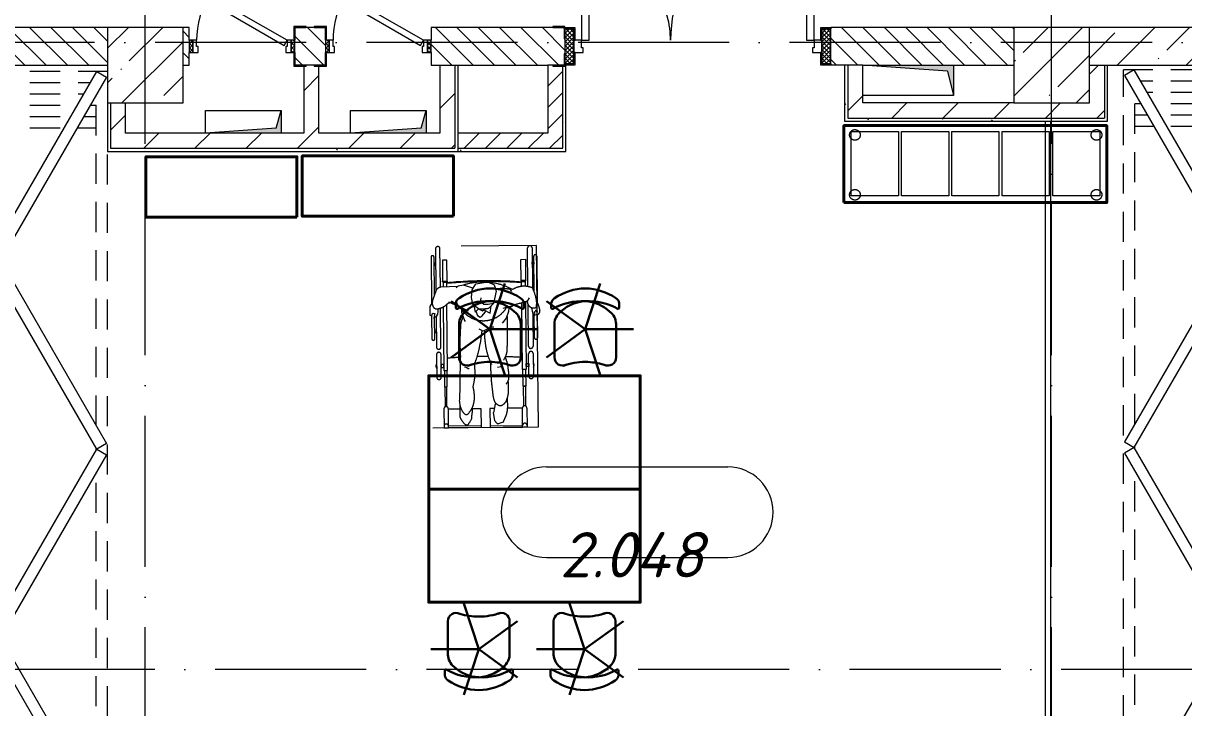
# Model space of a CAD drawing. Header units: millimetres. Extents: x -6467 to 105918, y -7090 to 92481.
# Drawn here: x 28242 to 35925, y 1578 to 6109 of the extents above; entities that cross this region are included whole.
import ezdxf

# ---------------------------------------------------------------- set-up
doc = ezdxf.new("R2010")
doc.units = ezdxf.units.MM
for name, pattern in [('200_ШТРИХ__ш1_п0_6_', [320, 200, -120]), ('50_200_ШТРИХ_1Т_ш5_п1_п1_', [1400, 1000, -200, 0, -200]), ('IMPORT-200_ШТРИХ__ш1_п0_6_ _4_', [128000, 80000, -48000]), ('IMPORT-ACAD_ISO02W100', [3000, 2400, -600]), ('IMPORT-ACAD_ISO03W100', [6000, 2400, -3600])]:
    doc.linetypes.add(name, pattern=pattern)
for name, color, linetype, lineweight, true_color in [('A-AREA-IDEN-1', 7, 'Continuous', 9, 0xaaaaaa), ('A-GENM-1', 7, 'Continuous', 9, 0xaaaaaa), ('A-GENM-2', 7, 'Continuous', 20, 0xaaaaaa), ('I-WALL-1', 7, 'Continuous', 5, 0x787878), ('M-EQPM-1', 7, 'Continuous', 9, 0xaaaaaa), ('M-EQPM-2', 7, 'Continuous', 9, 0xe2e2e2), ('мебель 2 этаж-1', 7, 'Continuous', 40, 0xaaaaaa), ('Оси-3', 7, '50_200_ШТРИХ_1Т_ш5_п1_п1_', 9, 0xaaaaaa), ('ТХ_функционал-12', 7, 'IMPORT-ACAD_ISO03W100', 20, 0xaaaaaa), ('ТХ_функционал-13', 7, 'IMPORT-200_ШТРИХ__ш1_п0_6_ _4_', 20, 0xaaaaaa), ('ТХ_функционал-14', 7, 'IMPORT-ACAD_ISO02W100', 20, 0xaaaaaa), ('ТХ_функционал-15', 7, 'IMPORT-200_ШТРИХ__ш1_п0_6_ _4_', 30, 0xaaaaaa), ('ТХ_функционал-2', 7, 'Continuous', 40, 0xaaaaaa), ('ТХ_функционал-4', 7, 'Continuous', 20, 0xaaaaaa), ('ТХ_функционал-9', 7, 'Continuous', 30, 0xaaaaaa)]:
    doc.layers.add(name, color=color, linetype=linetype, lineweight=lineweight, true_color=true_color)
for name, color, linetype, lineweight in [('A-DOOR', 7, 'Continuous', 9), ('A-DOOR-2', 7, 'Continuous', 5), ('A-DOOR-3', 7, '200_ШТРИХ__ш1_п0_6_', 5), ('A-DOOR-FRAM', 7, 'Continuous', 9), ('A-DOOR-FRAM-2', 7, 'Continuous', 5), ('A-WALL', 7, 'Continuous', 5), ('A-WALL-FNSH-1', 7, 'Continuous', 5), ('I-WALL', 7, 'Continuous', 5), ('S-COLS', 7, 'Continuous', 9), ('S-COLS-1', 7, 'Continuous', 5)]:
    doc.layers.add(name, color=color, linetype=linetype, lineweight=lineweight)
doc.styles.add('ISOCPEUR_I', font='isocpeui.ttf', dxfattribs={"height": 300})
pattern_1 = [(45, (0, 0), (-169.7056, 169.7056), [])]
pattern_2 = [(0, (0, 0), (406.4, 101.6), [6.706, -298.094, 6.706, -298.094, -1625.6]), (0, (0, 0), (406.4, 101.6), [-609.6, 6.706, -602.894, 6.706, -298.094, -711.2]), (0, (0, 0), (406.4, 101.6), [-1524, 6.706, -196.494, 6.706, -501.294]), (120, (152.4, 50.8), (-291.18818, 301.15272), [6.706, -298.094, 6.706, -298.094, -1625.6]), (120, (152.4, 50.8), (-291.18818, 301.15272), [-609.6, 6.706, -602.894, 6.706, -298.094, -711.2]), (120, (152.4, 50.8), (-291.18818, 301.15272), [-1524, 6.706, -196.494, 6.706, -501.294]), (240, (203.2, 254), (-115.21182, -402.75272), [6.706, -298.094, 6.706, -298.094, -1625.6]), (240, (203.2, 254), (-115.21182, -402.75272), [-609.6, 6.706, -602.894, 6.706, -298.094, -711.2]), (240, (203.2, 254), (-115.21182, -402.75272), [-1524, 6.706, -196.494, 6.706, -501.294])]
pattern_3 = [(45, (0, 0), (-70.71068, 70.71068), [])]

# ---------------------------------------------------------------- blocks, each defined once
blk = doc.blocks.new('BSC_Колонна _Прямоугольная - 500х500-V83-АИ_План этажа Радиаторы_2')
at = {"layer": 'S-COLS-1'}
h = blk.add_hatch(dxfattribs=at)
h.set_pattern_fill('FP_111', color=256, style=0, pattern_type=2)
h.set_pattern_definition([(45, (-29050, -5831.04), (-228.0985, 228.0985), []), (45, (-28821.9, -5831.04), (-228.0985, 228.0985), [403.225, -80.645, 6.706, -73.939])])
h.paths.add_polyline_path([(-250, -250), (250, -250), (250, 250), (-250, 250)])
for p, q in [((250, 250), (-250, 250)), ((-250, 250), (-250, -250)), ((250, -250), (250, 250)), ((-250, -250), (250, -250))]:
    blk.add_line(p, q, dxfattribs=at)
blk = doc.blocks.new('BSC_Колонна _Прямоугольная - 500х500-V262-АИ_План этажа Радиаторы_2')
at = {"layer": 'S-COLS-1'}
h = blk.add_hatch(dxfattribs=at)
h.set_pattern_fill('FP_158', color=256, style=0, pattern_type=2)
h.set_pattern_definition([(45, (-35050, -5831.04), (-228.0985, 228.0985), []), (45, (-34821.9, -5831.04), (-228.0985, 228.0985), [403.225, -80.645, 6.706, -73.939])])
h.paths.add_polyline_path([(-250, -250), (250, -250), (250, 250), (-250, 250)])
for p, q in [((250, 250), (-250, 250)), ((-250, 250), (-250, -250)), ((250, -250), (250, 250)), ((-250, -250), (250, -250))]:
    blk.add_line(p, q, dxfattribs=at)
blk = doc.blocks.new('Канал вертикальный прямоугольный - Шахта - значок проема-24087324-АИ_План этажа Радиаторы_2')
at = {"layer": 'M-EQPM-2'}
blk.add_hatch(color=256, dxfattribs=at).paths.add_polyline_path([(-250, 75), (-250, -75), (-217.5, 42.5), (250, 75)])
at = {"layer": 'M-EQPM-1'}
for p, q in [((-250, -75), (-250, 75)), ((-250, 75), (250, 75)), ((-217.5, 42.5), (-250, -75)), ((-217.5, 42.5), (250, 75)), ((250, 75), (250, -75)), ((250, -75), (-250, -75))]:
    blk.add_line(p, q, dxfattribs=at)
blk = doc.blocks.new('110_Дверь_СКБ_1Ст_Внутренняя - ДОО_Д-22_Дв_700x2100h_Технический шкаф ЭОМ и СС EI30-25217176-АИ_План этажа Радиаторы_2')
at = {"layer": 'A-DOOR-2'}
h = blk.add_hatch(dxfattribs=at)
h.set_pattern_fill('FP_232', color=256, style=0, pattern_type=2)
h.set_pattern_definition([(135, (1951.41, 189.685), (-14.14214, -14.14214), []), (225, (1951.41, 189.685), (14.14214, -14.14214), [])])
h.paths.add_polyline_path([(362.5, -40), (362.5, 40), (337.5, 40), (337.5, -40)])
at = {"layer": 'A-DOOR-FRAM-2'}
h = blk.add_hatch(dxfattribs=at)
h.set_pattern_fill('FP_233', color=256, style=0, pattern_type=2)
h.set_pattern_definition([(45, (-171.384, 189.685), (-14.1421, 14.1421), []), (135, (-171.384, 189.685), (-14.1421, -14.1421), [])])
h.paths.add_polyline_path([(-312.5, -40), (-312.5, 40), (-337.5, 40), (-337.5, -40)])
at = {"layer": 'A-DOOR'}
for p, q in [((-207.1, 340), (-227.1, 305.4)), ((312.5, 40), (-207.1, 340)), ((-227.1, 305.4), (292.5, 5.4)), ((292.5, 5.4), (312.5, 40))]:
    blk.add_line(p, q, dxfattribs=at)
at = {"layer": 'A-DOOR-2'}
blk.add_arc((312.5, 40), 600, 150, 180, dxfattribs=at)
at = {"layer": 'A-DOOR-FRAM'}
for p, q in [((-312.5, 40), (-337.5, 40)), ((-337.5, 40), (-337.5, -40)), ((-287.5, 40), (-312.5, 40)), ((-312.5, 40), (-312.5, -40)), ((-312.5, -40), (-312.5, 40)), ((-287.5, 0), (-287.5, 40)), ((-277.5, 0), (-287.5, 0)), ((-277.5, -40), (-277.5, 0)), ((312.5, 0), (302.5, 0)), ((302.5, 0), (302.5, -40)), ((312.5, 40), (312.5, 0)), ((337.5, 40), (312.5, 40)), ((337.5, -40), (337.5, 40)), ((362.5, 40), (337.5, 40)), ((337.5, 40), (337.5, -40)), ((362.5, -40), (362.5, 40)), ((-337.5, -40), (-312.5, -40)), ((-312.5, -40), (-277.5, -40)), ((302.5, -40), (337.5, -40)), ((337.5, -40), (362.5, -40))]:
    blk.add_line(p, q, dxfattribs=at)
blk = doc.blocks.new('DOR__перегородка__Прямоугольная - Вн_ДПГ_6900х3600h-29300788-АИ_План этажа Радиаторы_2')
at = {"layer": 'A-DOOR-3'}
for p, q in [((0, 0), (6900, 0)), ((6900, -1474.2), (6900, 0)), ((0, -75), (0, 0)), ((0, -75), (1744.5, -75)), ((1894.5, -75), (1906.7, -75)), ((2056.7, -75), (4243.8, -75)), ((4393.8, -75), (4405, -75)), ((4555, -75), (6743.2, -75)), ((6525.2, -200.9), (6525.2, -75)), ((6600.2, -157.6), (6600.2, -75)), ((6675.2, -114.3), (6675.2, -75)), ((6893.2, -75), (6900, -75)), ((6825.2, -1474.2), (6825.2, -114.3)), ((6675.2, -1474.2), (6675.2, -200.9)), ((6750.2, -1474.2), (6750.2, -157.6)), ((6525.2, -1474.2), (6525.2, -287.5)), ((6600.2, -1474.2), (6600.2, -244.2)), ((6525.2, -1474.2), (6900, -1474.2))]:
    blk.add_line(p, q, dxfattribs=at)
at = {"layer": 'A-DOOR-FRAM'}
for p, q in [((1862.7, -6.7), (650.4, -706.9)), ((687.9, -771.8), (1900.3, -71.7)), ((1900.3, -71.7), (1862.7, -6.7)), ((1938.4, -6.7), (1900.9, -71.7)), ((1900.9, -71.7), (3113.3, -771.8)), ((3150.8, -706.9), (1938.4, -6.7)), ((4362.1, -6.7), (3149.7, -706.9)), ((3187.3, -771.8), (4399.6, -71.7)), ((4399.6, -71.7), (4362.1, -6.7)), ((4436.7, -6.7), (4399.2, -71.7)), ((4399.2, -71.7), (5611.6, -771.8)), ((5649.1, -706.9), (4436.7, -6.7)), ((6861.4, -6.7), (5649.1, -706.9)), ((5686.6, -771.8), (6898.9, -71.7)), ((6898.9, -71.7), (6861.4, -6.7)), ((650.4, -706.9), (687.9, -771.8)), ((3113.3, -771.8), (3150.8, -706.9)), ((3149.7, -706.9), (3187.3, -771.8)), ((5611.6, -771.8), (5649.1, -706.9)), ((5649.1, -706.9), (5686.6, -771.8))]:
    blk.add_line(p, q, dxfattribs=at)
blk = doc.blocks.new('Канал вертикальный прямоугольный - Шахта - значок проема-24087330-АИ_План этажа Радиаторы_2')
at = {"layer": 'M-EQPM-2'}
blk.add_hatch(color=256, dxfattribs=at).paths.add_polyline_path([(-100, -300), (-60, 260), (100, 300), (-100, 300)])
at = {"layer": 'M-EQPM-1'}
for p, q in [((-100, -300), (-100, 300)), ((-100, 300), (100, 300)), ((-60, 260), (-100, -300)), ((-60, 260), (100, 300)), ((100, 300), (100, -300)), ((100, -300), (-100, -300))]:
    blk.add_line(p, q, dxfattribs=at)
blk = doc.blocks.new('DOR__перегородка__Прямоугольная - Вн_ДПГ_7150х3600h-V343-АИ_План этажа Радиаторы_2')
at = {"layer": 'A-DOOR-3'}
for p, q in [((6775.2, 1474.2), (7150, 1474.2)), ((6775.2, 1474.2), (6775.2, 287.5)), ((6850.2, 1474.2), (6850.2, 244.2)), ((6925.2, 1474.2), (6925.2, 200.9)), ((7000.2, 1474.2), (7000.2, 157.6)), ((7075.2, 1474.2), (7075.2, 114.3)), ((7150, 1474.2), (7150, 0)), ((6775.2, 200.9), (6775.2, 75)), ((6850.2, 157.6), (6850.2, 75)), ((6925.2, 114.3), (6925.2, 75)), ((0, 75), (0, 0)), ((0, 75), (1994.5, 75)), ((0, 0), (6620, 0)), ((2144.5, 75), (2156.7, 75)), ((2306.7, 75), (4493.8, 75)), ((4643.8, 75), (4655, 75)), ((4805, 75), (6993.2, 75)), ((7143.2, 75), (7150, 75))]:
    blk.add_line(p, q, dxfattribs=at)
at = {"layer": 'A-DOOR-FRAM'}
for p, q in [((-348.4, 71.7), (863.9, 771.8)), ((863.9, 771.8), (901.5, 706.9)), ((900.4, 706.9), (937.9, 771.8)), ((937.9, 771.8), (2150.3, 71.7)), ((2150.9, 71.7), (3363.3, 771.8)), ((3363.3, 771.8), (3400.8, 706.9)), ((3399.7, 706.9), (3437.3, 771.8)), ((3437.3, 771.8), (4649.6, 71.7)), ((4649.2, 71.7), (5861.6, 771.8)), ((5861.6, 771.8), (5899.1, 706.9)), ((5899.1, 706.9), (5936.6, 771.8)), ((5936.6, 771.8), (7148.9, 71.7)), ((901.5, 706.9), (-310.9, 6.7)), ((2112.7, 6.7), (900.4, 706.9)), ((3400.8, 706.9), (2188.4, 6.7)), ((4612.1, 6.7), (3399.7, 706.9)), ((5899.1, 706.9), (4686.7, 6.7)), ((7111.4, 6.7), (5899.1, 706.9)), ((-310.9, 6.7), (-348.4, 71.7)), ((2150.3, 71.7), (2112.7, 6.7)), ((2188.4, 6.7), (2150.9, 71.7)), ((4649.6, 71.7), (4612.1, 6.7)), ((4686.7, 6.7), (4649.2, 71.7)), ((7148.9, 71.7), (7111.4, 6.7))]:
    blk.add_line(p, q, dxfattribs=at)
blk = doc.blocks.new('110_Дверь_СКБ_2Ст_Наружная1 - СОШ_Д-07_1760_1440_х2400мм_Все учебные помещения_ читальные залы_EIW30-25550483-АИ_План этажа Радиаторы_2')
at = {"layer": 'A-DOOR-2'}
h = blk.add_hatch(dxfattribs=at)
h.set_pattern_fill('FP_120', color=256, style=0, pattern_type=2)
h.set_pattern_definition([(135, (1456.41, 189.685), (-14.14214, -14.14214), []), (225, (1456.41, 189.685), (14.14214, -14.14214), [])])
h.paths.add_polyline_path([(899.5, -115), (899.5, 115), (839.5, 115), (839.5, -115)])
at = {"layer": 'A-DOOR-FRAM-2'}
h = blk.add_hatch(dxfattribs=at)
h.set_pattern_fill('FP_121', color=256, style=0, pattern_type=2)
h.set_pattern_definition([(45, (-666.384, 189.685), (-14.1421, 14.1421), []), (135, (-666.384, 189.685), (-14.1421, -14.1421), [])])
h.paths.add_polyline_path([(-800.5, -115), (-800.5, 115), (-860.5, 115), (-860.5, -115)])
at = {"layer": 'A-DOOR'}
for p, q in [((789.5, 990), (739.5, 990)), ((739.5, 990), (739.5, 40)), ((789.5, 40), (789.5, 990)), ((-750.5, 630), (-750.5, 40)), ((-700.5, 630), (-750.5, 630)), ((-700.5, 40), (-700.5, 630)), ((-750.5, 40), (-700.5, 40)), ((739.5, 40), (789.5, 40))]:
    blk.add_line(p, q, dxfattribs=at)
at = {"layer": 'A-DOOR-2'}
for p, q in [((-792.5, 123), (-862.5, 123)), ((-862.5, 123), (-862.5, 115)), ((-862.5, 115), (-800.5, 115)), ((-800.5, 115), (-800.5, 40)), ((-792.5, 40), (-792.5, 123)), ((901.5, 123), (831.5, 123)), ((831.5, 123), (831.5, 40)), ((839.5, 40), (839.5, 115)), ((839.5, 115), (901.5, 115)), ((901.5, 115), (901.5, 123)), ((-800.5, 40), (-792.5, 40)), ((831.5, 40), (839.5, 40)), ((-792.5, -40), (-800.5, -40)), ((-800.5, -40), (-800.5, -115)), ((-792.5, -123), (-792.5, -40)), ((839.5, -40), (831.5, -40)), ((831.5, -40), (831.5, -123)), ((839.5, -115), (839.5, -40)), ((-862.5, -115), (-862.5, -123)), ((-800.5, -115), (-862.5, -115)), ((-862.5, -123), (-792.5, -123)), ((831.5, -123), (901.5, -123)), ((901.5, -115), (839.5, -115)), ((901.5, -123), (901.5, -115))]:
    blk.add_line(p, q, dxfattribs=at)
for centre, radius, start, end in [((789.5, 40), 950, 90, 180), ((-750.5, 40), 590, 0, 90)]:
    blk.add_arc(centre, radius, start, end, dxfattribs=at)
at = {"layer": 'A-DOOR-FRAM'}
for p, q in [((-800.5, 115), (-860.5, 115)), ((-860.5, 115), (-860.5, -115)), ((-800.5, -115), (-800.5, 115)), ((899.5, 115), (839.5, 115)), ((839.5, 115), (839.5, -115)), ((899.5, -115), (899.5, 115)), ((-750.5, 40), (-800.5, 40)), ((-800.5, 40), (-800.5, -40)), ((-750.5, -10), (-750.5, 40)), ((789.5, 40), (789.5, -10)), ((839.5, 40), (789.5, 40)), ((839.5, -40), (839.5, 40)), ((-800.5, -40), (-740.5, -40)), ((-740.5, -10), (-750.5, -10)), ((-740.5, -40), (-740.5, -10)), ((789.5, -10), (779.5, -10)), ((779.5, -10), (779.5, -40)), ((779.5, -40), (839.5, -40)), ((-860.5, -115), (-800.5, -115)), ((839.5, -115), (899.5, -115))]:
    blk.add_line(p, q, dxfattribs=at)
blk = doc.blocks.new('АР_Перемычка1 - АР_Перемычка-25550514-АИ_План этажа Радиаторы_2')
at = {"layer": 'A-GENM-1'}
blk.add_line((0, -125), (8, -125), dxfattribs=at)
blk = doc.blocks.new('Фахверк _газобетон торцы_227 - Фахверк _газобетон торцы_-25550664-АИ_План этажа Радиаторы_2')
at = {"layer": 'A-GENM-2'}
for p, q in [((89406, 156989.3), (89325, 156989.3)), ((89325, 156989.3), (89325, 156983.3)), ((89325, 156983.3), (89400, 156983.3)), ((89400, 156983.3), (89400, 156908.3)), ((89406, 156981.1), (89406, 156989.3)), ((89400, 156908.3), (89406, 156908.3)), ((89400, 156733.3), (89325, 156733.3)), ((89325, 156733.3), (89325, 156727.3)), ((89406, 156808.3), (89400, 156808.3)), ((89400, 156808.3), (89400, 156733.3)), ((89406, 156727.3), (89406, 156735.6)), ((89325, 156727.3), (89406, 156727.3))]:
    blk.add_line(p, q, dxfattribs=at)
blk = doc.blocks.new('Фахверк _газобетон торцы_779 - Фахверк _газобетон торцы_-25914278-АИ_План этажа Радиаторы_2')
at = {"layer": 'A-GENM-2'}
for p, q in [((14515, 11134.7), (14434, 11134.7)), ((14434, 11134.7), (14434, 11053.7)), ((14440, 11053.7), (14440, 11128.7)), ((14440, 11128.7), (14515, 11128.7)), ((14515, 11128.7), (14515, 11134.7)), ((14434, 11053.7), (14440, 11053.7)), ((14440, 10953.7), (14434, 10953.7)), ((14434, 10953.7), (14434, 10872.7)), ((14440, 10878.7), (14440, 10953.7)), ((14434, 10872.7), (14515, 10872.7)), ((14515, 10878.7), (14440, 10878.7)), ((14515, 10872.7), (14515, 10878.7))]:
    blk.add_line(p, q, dxfattribs=at)
blk = doc.blocks.new('Фахверк _газобетон торцы_780 - Фахверк _газобетон торцы_-25914298-АИ_План этажа Радиаторы_2')
at = {"layer": 'A-GENM-2'}
for p, q in [((88426, 11134.7), (88345, 11134.7)), ((88345, 11134.7), (88345, 11128.7)), ((88345, 11128.7), (88420, 11128.7)), ((88420, 11128.7), (88420, 11053.7)), ((88426, 11053.7), (88426, 11134.7)), ((88420, 11053.7), (88426, 11053.7)), ((88420, 10953.7), (88420, 10878.7)), ((88426, 10953.7), (88420, 10953.7)), ((88426, 10872.7), (88426, 10953.7)), ((88420, 10878.7), (88345, 10878.7)), ((88345, 10878.7), (88345, 10872.7)), ((88345, 10872.7), (88426, 10872.7))]:
    blk.add_line(p, q, dxfattribs=at)
blk = doc.blocks.new('мебель 2 этаж-28800768-АИ_План этажа Радиаторы_2')
at = {"layer": 'ТХ_функционал-12'}
for p, q in [((33234.6, 6330.8), (33237.3, 6054.5)), ((33267.1, 6077), (33264.6, 6331.1)), ((33847.1, 6081.1), (33844.6, 6336.8)), ((33874.6, 6337.1), (33877.2, 6070.6)), ((33205.2, 6275.5), (33208.2, 5969.4)), ((33227.6, 6024.9), (33225.2, 6275.7)), ((33887.4, 6047), (33885.1, 6282.2)), ((33905.1, 6282.4), (33908.1, 5976.6)), ((33381, 6082), (33271.2, 6078.1)), ((33238.3, 6057.6), (33215.7, 5988.6)), ((33728.9, 6062.8), (33737.6, 6049.3)), ((33842.4, 5979.9), (33857.5, 6005.9)), ((33271, 5681.1), (33268.5, 5938.8)), ((33519.7, 5934.2), (33482.8, 5962.2)), ((33619.4, 5969), (33588.1, 5937.8)), ((33851, 5686.8), (33848.3, 5960.6)), ((33209, 5883.1), (33210.5, 5735.5)), ((33228.9, 5899.2), (33228.8, 5903.2)), ((33230.5, 5735.7), (33229.1, 5876.4)), ((33239, 5884.9), (33241, 5680.8)), ((33708.2, 5883.8), (33708.8, 5687.2)), ((33878.8, 5913.4), (33881, 5687.1)), ((33890.4, 5742.2), (33889, 5892.7)), ((33908.9, 5894.2), (33910.4, 5742.4)), ((33541.6, 5789.9), (33530.1, 5704)), ((33561.3, 5735.3), (33560.8, 5785.7)), ((33241.5, 5630.8), (33243, 5480.8)), ((33273, 5481.1), (33271.5, 5631.1)), ((33852.9, 5486.8), (33851.5, 5636.8)), ((33881.5, 5637.1), (33882.9, 5487.1)), ((33710.2, 5343.1), (33711.5, 5277.5)), ((33476.5, 5275.9), (33476.8, 5245.3)), ((33628.3, 5192.3), (33619.4, 5247.8)), ((33536.2, 5158.7), (33321.2, 5156.6)), ((33596.2, 5159.3), (33811.1, 5161.4)), ((33683, 5183.8), (33649, 5172.2))]:
    blk.add_line(p, q, dxfattribs=at)
at = {"layer": 'ТХ_функционал-12', "flags": 128}
for points in [[(33216.3, 5145.6), (33916.2, 5152.4), (33904.4, 6352.4), (33204.5, 6345.5)], [(33225.7, 6223.7), (33235.7, 6223.8), (33235.6, 6235.8), (33225.6, 6235.7)], [(33281.7, 6116.3), (33311.7, 6116.6), (33310.4, 6256.5), (33280.4, 6256.3), (33281.7, 6116.3), (33311.7, 6116.6), (33311.8, 6113.6), (33281.8, 6113.3)], [(33831.7, 6121.7), (33801.7, 6121.4), (33800.3, 6261.4), (33830.3, 6261.7), (33831.7, 6121.7), (33801.7, 6121.4), (33801.7, 6118.4), (33831.7, 6118.7)], [(33885.6, 6230.2), (33875.6, 6230.1), (33875.5, 6242.1), (33885.5, 6242.2)], [(33230, 5787.7), (33240, 5787.8), (33240.1, 5775.8), (33230.1, 5775.7)], [(33889.9, 5794.2), (33879.9, 5794.1), (33880, 5782.1), (33890, 5782.2)], [(33272.3, 5546.1), (33290.3, 5546.3), (33290.1, 5566.3), (33272.1, 5566.1)], [(33852.3, 5551.8), (33834.3, 5551.7), (33834.1, 5571.7), (33852.1, 5571.8)]]:
    blk.add_lwpolyline(points, close=True, dxfattribs=at)
for points in [[(33281.8, 6113.3), (33284.8, 6110.3), (33308.8, 6110.5), (33311.8, 6113.6)], [(33309.1, 6079.5), (33308.8, 6110.5), (33284.8, 6110.3), (33285.1, 6078.6)], [(33482.9, 6070), (33421.1, 6090.9), (33384.3, 6084.9), (33381, 6082), (33372, 6072.9)], [(33535, 6007.6), (33530, 5973.8), (33506.5, 5959.5), (33482.8, 5962.1), (33472.4, 6008.9), (33476.6, 6060.3), (33502.5, 6100.1), (33554.9, 6108.9), (33586.5, 6109.3), (33623.5, 6092.9), (33636.9, 6050.8), (33619.4, 5969), (33582.7, 5963.2), (33553.8, 5962.9), (33531.4, 5983.3)], [(33831.7, 6118.7), (33828.8, 6115.6), (33804.8, 6115.4), (33801.7, 6118.4)], [(33805.1, 6082.4), (33804.8, 6115.4), (33828.8, 6115.6), (33829.1, 6083.1)], [(33213.2, 5975.6), (33209.6, 5972.2), (33198.3, 5949.3), (33197.6, 5916.6), (33197.5, 5892.9), (33204.5, 5888.6), (33211.4, 5880.3), (33213.7, 5899.9), (33219.1, 5906.1), (33229.9, 5902.9), (33225, 5884.8), (33224.1, 5870.3), (33233.4, 5881.7), (33243.6, 5887.5), (33249.3, 5899), (33252.7, 5915.9), (33252.7, 5936)], [(33286.4, 5946.3), (33290.5, 5526.3), (33314.5, 5526.6), (33310.2, 5964)], [(33319.8, 5980.2), (33365, 5961), (33377.9, 5966.5)], [(33370.7, 5978.1), (33383, 5958.3), (33406.8, 5941.6), (33451.5, 5920.5)], [(33406.8, 5941.6), (33407.1, 5910.7), (33426.7, 5857.1), (33431.4, 5849.1)], [(33489.4, 5957.2), (33496.5, 5911.6), (33519.9, 5934.4)], [(33502.6, 5917.6), (33512.5, 5889.4), (33530.9, 5878.3), (33544, 5886.8), (33564.7, 5912.3), (33568.7, 5918.7)], [(33520.2, 5934.1), (33546.3, 5920.6), (33564.5, 5934.8)], [(33554.1, 5926.3), (33596.4, 5904.2), (33604, 5953.6)], [(33719.9, 5942.4), (33717.2, 5916.7), (33701.8, 5871.6), (33675.6, 5837.9)], [(33749.3, 5967.2), (33737.4, 5950.5), (33680.6, 5935.5)], [(33830.1, 5982.9), (33834.5, 5531.7), (33810.5, 5531.4), (33806.1, 5975.1)], [(33891.3, 5911.3), (33893.2, 5889), (33890.6, 5890), (33879.9, 5907.3), (33873.6, 5941.1)], [(33621.1, 5812.5), (33602.6, 5811.5), (33550.2, 5785.7), (33523.4, 5799)], [(33427.5, 5550.1), (33442.3, 5545.1), (33452, 5539.8), (33456.8, 5539.9)], [(33646.2, 5547.1), (33670.3, 5552.5), (33684.7, 5578.5)], [(33293.5, 5526.3), (33294.6, 5416.3), (33312.6, 5416.5), (33311.5, 5526.5)], [(33831.5, 5531.6), (33832.6, 5421.6), (33814.6, 5421.5), (33813.5, 5531.5)], [(33310.9, 5285.3), (33309.6, 5416.5), (33297.6, 5416.4), (33298.9, 5285.1)], [(33818.9, 5290.2), (33817.6, 5421.5), (33829.6, 5421.6), (33830.9, 5290.4)], [(33290, 5271.3), (33291.3, 5146.3), (33321.3, 5146.6), (33320, 5271.6), (33396.3, 5272.3)], [(33476.5, 5273.1), (33535, 5273.7), (33536.3, 5148.7), (33321.3, 5146.6)], [(33624.2, 5274.6), (33595, 5274.3), (33596.2, 5149.3), (33811.2, 5151.4)], [(33840, 5276.7), (33841.2, 5151.7), (33811.2, 5151.4), (33810, 5276.4), (33711.5, 5275.4)]]:
    blk.add_lwpolyline(points, dxfattribs=at)
at = {"layer": 'ТХ_функционал-12'}
for centre, radius, start, end in [((33249.6, 6331), 15, 0.56305, 180.56305), ((33859.6, 6336.9), 15, 0.56305, 180.56305), ((33215.2, 6275.6), 10, 0.56305, 180.56305), ((33895.1, 6282.3), 10, 0.56305, 180.56305), ((33285.7, 6018.4), 61.5, 103.6519, 140.41976), ((33587, 3038.9), 3080.2, 85.94493, 95.18118), ((33587, 3033.9), 3080.2, 85.94493, 95.18118), ((33548.1, 5693.6), 417.5, 61.88467, 108.03045), ((33821.5, 5936.1), 147.2, 68.22773, 121.39332), ((33589.2, 5931.3), 319.9, 12.07265, 26.25758), ((33674.1, 5742.2), 325.3, 80.29253, 96.47195), ((33777.1, 5971.5), 127.8, 346.98527, 12.07265), ((33265.5, 5972.3), 52.4, 161.84519, 206.49356), ((33244.1, 5961.6), 28.5, 206.49356, 258.91943), ((33235.2, 6042.9), 109.3, 271.79756, 308.17966), ((33341.3, 5923.7), 50.8, 97.8508, 139.10449), ((33551.8, 6032.7), 177.5, 215.30566, 329.16304), ((33537.6, 6245.1), 311.4, 266.70193, 279.33873), ((33701.8, 6026.4), 84.7, 271.59556, 310.15688), ((33587.3, 6684.3), 742.1, 283.17286, 290.54976), ((33885.3, 5982.5), 43.1, 183.53084, 292.17186), ((33902, 5911.4), 10.8, 141.91108, 180.90266), ((33926.6, 5892.2), 42, 135.70995, 141.91108), ((33898.8, 5919.3), 3.2, 356.25802, 135.70995), ((33905.6, 5918.8), 3.54, 176.25802, 310.16387), ((33899.4, 5919.7), 27.2, 279.09662, 358.76759), ((35019.3, 5708), 1130.8, 169.39201, 170.58988), ((33771.9, 5900.9), 155.8, 6.71132, 31.79229), ((33510.4, 5817.5), 110.2, 146.19276, 181.19828), ((34781.1, 5714), 1384.6, 175.81177, 183.7666), ((33220.5, 5735.6), 10, 180.56305, 0.56305), ((33005.5, 5774.8), 529.3, 337.03466, 352.32282), ((34012.1, 5760.9), 451.6, 183.25853, 205.5412), ((33577.6, 5670.7), 132.2, 324.29652, 7.19576), ((33866, 5687), 15, 180.56305, 0.56305), ((33900.4, 5742.3), 10, 180.56305, 0.56305), ((33256, 5681), 15, 180.56305, 0.56305), ((33256.5, 5631), 15, 0.56305, 180.56305), ((33591.9, 2538.9), 3080.2, 93.58721, 95.18118), ((35651, 5559.4), 2252.4, 178.38009, 180.95687), ((33591.9, 2538.9), 3080.2, 90.15761, 91.50358), ((33517.7, 5524.1), 199.5, 1.46297, 26.4533), ((33591.9, 2538.9), 3080.2, 85.94493, 88.01582), ((33866.5, 5637), 15, 0.56305, 180.56305), ((33262.2, 5556), 25, 143.69315, 217.43295), ((33144.6, 5515.1), 352.3, 344.03767, 8.68011), ((35063.6, 5582), 1464.8, 180.11321, 188.27825), ((33862.2, 5561.9), 25, 323.69315, 37.43295), ((33258, 5481), 15, 180.56305, 0.56305), ((30821.6, 5478.7), 2577.6, 356.54015, 0.95687), ((33626.4, 5497.4), 98.4, 321.10015, 340.26556), ((33527.1, 5491.3), 193.9, 351.97559, 11.293), ((33867.9, 5487), 15, 180.56305, 0.56305), ((33243.1, 5350.7), 249.5, 355.17848, 15.68311), ((33297.7, 5409.5), 421.3, 354.79262, 5.52584), ((33502.8, 5316.6), 108.5, 176.54015, 225.48179), ((33345.5, 5342.1), 146.7, 315.64431, 355.17848), ((33781.1, 5382.2), 167.4, 183.8236, 201.88266), ((34600.2, 5084.7), 994.3, 166.85445, 170.55751), ((33685.5, 5360.3), 72.2, 214.12876, 240.20186), ((33632.7, 5369.1), 84.7, 302.87217, 325.04941), ((33464.1, 5419.1), 257.6, 337.5008, 349.29167), ((33305, 5271.4), 15, 0.56305, 180.56305), ((33436.6, 5227.8), 41.3, 176.38319, 212.75637), ((34433.9, 5229.9), 1038.5, 176.5971, 179.97054), ((33438.5, 5251.2), 16.7, 225.48179, 315.64431), ((33231.4, 5242.8), 245.4, 351.99729, 0.56305), ((33663.9, 5320.1), 26.6, 237.51543, 303.61068), ((33580.5, 5274.9), 131, 337.33864, 1.13558), ((33825, 5276.6), 15, 0.56305, 180.56305), ((33306.2, 5156.5), 15, 0.56305, 180.56305), ((33574, 5309.3), 201, 211.09833, 223.16048), ((33445.3, 5197.6), 31.3, 235.21812, 275.99071), ((33352.3, 5254.2), 130.3, 317.61326, 339.54155), ((33669.4, 5213.9), 46.4, 207.71132, 243.86771), ((33034.4, 5502.9), 722.8, 333.80367, 337.33864), ((33826.1, 5161.6), 15, 0.56305, 180.56305)]:
    blk.add_arc(centre, radius, start, end, dxfattribs=at)
at = {"layer": 'ТХ_функционал-13'}
for p, q in [((37273.1, 566.3), (37273.1, 7176.3)), ((37307.1, 7176.3), (37307.1, 566.3))]:
    blk.add_line(p, q, dxfattribs=at)
at = {"layer": 'ТХ_функционал-14'}
for centre in [(36011.4, 7084.8), (37610.6, 7084.8), (36011.4, 6688.7), (37610.6, 6688.7)]:
    blk.add_circle(centre, 35.3, dxfattribs=at)
at = {"layer": 'ТХ_функционал-15'}
for p, q in [((33594.9, 5798.6), (33337.5, 5611.6)), ((34226.4, 5798.6), (33969, 5611.6)), ((33521.3, 3680.5), (33778.7, 3867.6)), ((34221.3, 3680.5), (34478.7, 3867.6))]:
    blk.add_line(p, q, dxfattribs=at)
at = {"layer": 'ТХ_функционал-15', "flags": 128}
for points in [[(33693.2, 6101.2), (33594.9, 5798.6), (33913.1, 5798.6)], [(34324.7, 6101.2), (34226.4, 5798.6), (34544.6, 5798.6)], [(33693.2, 5496), (33594.9, 5798.6), (33337.5, 5985.6)], [(34324.7, 5496), (34226.4, 5798.6), (33969, 5985.6)], [(33422.9, 3983.1), (33521.3, 3680.5), (33778.7, 3493.5)], [(34122.9, 3983.1), (34221.3, 3680.5), (34478.7, 3493.5)], [(33422.9, 3377.9), (33521.3, 3680.5), (33203.1, 3680.5)], [(34122.9, 3377.9), (34221.3, 3680.5), (33903.1, 3680.5)]]:
    blk.add_lwpolyline(points, dxfattribs=at)
at = {"layer": 'ТХ_функционал-2', "flags": 128}
for points in [[(35938.1, 6636.8), (35938.1, 7146.8), (37678.1, 7146.8), (37678.1, 6636.8)], [(32317.9, 6539.9), (32317.9, 6939.9), (31317.9, 6939.9), (31317.9, 6539.9)], [(33353, 6546.2), (33353, 6946.2), (32353, 6946.2), (32353, 6546.2)], [(34589.8, 4741.2), (34589.8, 5491.2), (33189.8, 5491.2), (33189.8, 4741.2), (34589.8, 4741.2), (34589.8, 3991.2), (33189.8, 3991.2), (33189.8, 4741.2)]]:
    blk.add_lwpolyline(points, close=True, dxfattribs=at)
at = {"layer": 'ТХ_функционал-4', "flags": 128}
for points in [[(35987.6, 6681.5), (35987.6, 7108.5), (36299.6, 7108.5), (36299.6, 6681.5)], [(36320.7, 6681.5), (36320.7, 7108.5), (36632.7, 7108.5), (36632.7, 6681.5)], [(36652.9, 6681.5), (36652.9, 7108.5), (36964.9, 7108.5), (36964.9, 6681.5)], [(36985.1, 6681.5), (36985.1, 7108.5), (37297.1, 7108.5), (37297.1, 6681.5)], [(37321.6, 6681.5), (37321.6, 7108.5), (37633.6, 7108.5), (37633.6, 6681.5)]]:
    blk.add_lwpolyline(points, close=True, dxfattribs=at)
at = {"layer": 'ТХ_функционал-9'}
for p, q in [((33369.9, 5943), (33369.9, 5971.3)), ((33819.9, 5943), (33819.9, 5971.3)), ((34001.4, 5943), (34001.4, 5971.3)), ((34451.4, 5943), (34451.4, 5971.3)), ((33390.7, 5834.9), (33390.7, 5612.8)), ((33799.1, 5834.9), (33799.1, 5612.8)), ((34022.2, 5834.9), (34022.2, 5612.8)), ((34430.6, 5834.9), (34430.6, 5612.8)), ((33317.1, 3644.2), (33317.1, 3866.4)), ((33725.4, 3644.2), (33725.4, 3866.4)), ((34017.1, 3644.2), (34017.1, 3866.4)), ((34425.4, 3644.2), (34425.4, 3866.4)), ((33296.3, 3536.2), (33296.3, 3507.8)), ((33746.3, 3536.2), (33746.3, 3507.8)), ((33996.3, 3536.2), (33996.3, 3507.8)), ((34446.3, 3536.2), (34446.3, 3507.8))]:
    blk.add_line(p, q, dxfattribs=at)
for centre, radius, start, end in [((33415.1, 5965.5), 45.6, 120.56542, 172.66832), ((33601.6, 5693.4), 375.4, 91.02417, 123.9491), ((33588.2, 5693.4), 375.4, 56.0509, 88.97583), ((33774.6, 5965.5), 45.6, 7.33168, 59.43458), ((34046.6, 5965.5), 45.6, 120.56542, 172.66832), ((34233.1, 5693.4), 375.4, 91.02417, 123.9491), ((34219.7, 5693.4), 375.4, 56.0509, 88.97583), ((34406.1, 5965.5), 45.6, 7.33168, 59.43458), ((33378, 5941.4), 8.29, 169.22278, 280.60139), ((33573.5, 5595.1), 389.8, 86.84955, 119.82901), ((33609.8, 5721.9), 262.9, 93.25042, 138.19793), ((33616.3, 5595.1), 389.8, 60.17099, 93.15045), ((33580.5, 5723.9), 260.9, 47.10108, 86.83445), ((33811.7, 5941.4), 8.29, 259.39861, 10.77722), ((34009.5, 5941.4), 8.29, 169.22278, 280.60139), ((34205, 5595.1), 389.8, 86.84955, 119.82901), ((34241.3, 5721.9), 262.9, 93.25042, 138.19793), ((34247.8, 5595.1), 389.8, 60.17099, 93.15045), ((34212, 5723.9), 260.9, 47.10108, 86.83445), ((34443.2, 5941.4), 8.29, 259.39861, 10.77722), ((33498.5, 5830.2), 107.9, 128.25264, 177.51985), ((33691.2, 5830.2), 107.9, 2.48015, 51.74736), ((34130, 5830.2), 107.9, 128.25264, 177.51985), ((34322.7, 5830.2), 107.9, 2.48015, 51.74736), ((33445.2, 5612.7), 54.5, 179.90127, 296.36496), ((33744.6, 5612.7), 54.5, 243.63504, 0.09873), ((34076.7, 5612.7), 54.5, 179.90127, 296.36496), ((34376.1, 5612.7), 54.5, 243.63504, 0.09873), ((33599.4, 5122.4), 460.2, 90.56738, 109.14119), ((33590.3, 5122.4), 460.2, 73.58161, 89.43262), ((34230.9, 5122.4), 460.2, 90.56738, 109.14119), ((34221.8, 5122.4), 460.2, 73.58161, 89.43262), ((33371.6, 3866.5), 54.5, 63.63504, 180.09873), ((33516.7, 4356.7), 460.2, 270.56738, 289.14119), ((33671, 3866.5), 54.5, 359.90127, 116.36496), ((34071.6, 3866.5), 54.5, 63.63504, 180.09873), ((34216.7, 4356.7), 460.2, 270.56738, 289.14119), ((34371, 3866.5), 54.5, 359.90127, 116.36496), ((33525.8, 4356.7), 460.2, 253.58161, 269.43262), ((34225.8, 4356.7), 460.2, 253.58161, 269.43262), ((33424.9, 3648.9), 107.9, 182.48015, 231.74736), ((33617.6, 3648.9), 107.9, 308.25264, 357.51985), ((34124.9, 3648.9), 107.9, 182.48015, 231.74736), ((34317.6, 3648.9), 107.9, 308.25264, 357.51985), ((33304.4, 3537.7), 8.29, 79.39861, 190.77722), ((33499.8, 3884), 389.8, 240.17099, 273.15045), ((33535.7, 3755.3), 260.9, 227.10108, 266.83445), ((33506.4, 3757.2), 262.9, 273.25042, 318.19793), ((33542.7, 3884), 389.8, 266.84955, 299.82901), ((33738.1, 3537.7), 8.29, 349.22278, 100.60139), ((34004.4, 3537.7), 8.29, 79.39861, 190.77722), ((34199.8, 3884), 389.8, 240.17099, 273.15045), ((34235.7, 3755.3), 260.9, 227.10108, 266.83445), ((34206.4, 3757.2), 262.9, 273.25042, 318.19793), ((34242.7, 3884), 389.8, 266.84955, 299.82901), ((34438.1, 3537.7), 8.29, 349.22278, 100.60139), ((33341.5, 3513.6), 45.6, 187.33168, 239.43458), ((33528, 3785.8), 375.4, 236.0509, 268.97583), ((33514.6, 3785.8), 375.4, 271.02417, 303.9491), ((33701, 3513.6), 45.6, 300.56542, 352.66832), ((34041.5, 3513.6), 45.6, 187.33168, 239.43458), ((34228, 3785.8), 375.4, 236.0509, 268.97583), ((34214.6, 3785.8), 375.4, 271.02417, 303.9491), ((34401, 3513.6), 45.6, 300.56542, 352.66832)]:
    blk.add_arc(centre, radius, start, end, dxfattribs=at)
blk = doc.blocks.new('AAR_СКБ_Марка_помещения_1_5 ммп - Номер-27962133-АИ_План этажа Радиаторы_2')
at = {"layer": 'A-AREA-IDEN-1'}
for p, q in [((-2.987, 3), (3.013, 3)), ((-2.987, 0), (3.013, 0))]:
    blk.add_line(p, q, dxfattribs=at)
for centre, start, end in [((-2.987, 1.5), 90, 270), ((3.013, 1.5), 270, 90)]:
    blk.add_arc(centre, 1.5, start, end, dxfattribs=at)

msp = doc.modelspace()

# ---------------------------------------------------------------- hatches: boundary and pattern name
at = {"layer": 'A-WALL'}
h = msp.add_hatch(dxfattribs=at)
h.set_pattern_fill('FP_1', color=256, style=0, pattern_type=2)
h.set_pattern_definition([(45, (0, 0), (-228.0985, 228.0985), []), (45, (228.1, 0), (-228.0985, 228.0985), [403.225, -80.645, 6.706, -73.939])])
h.paths.add_polyline_path([(37680, 5831), (37800, 5831), (37800, 6081), (35300, 6081), (35300, 5831), (36048.4, 5831)])
at = {"layer": 'I-WALL'}
h = msp.add_hatch(dxfattribs=at)
h.set_pattern_fill('FP_2', color=256, style=0, pattern_type=2)
h.set_pattern_definition([(135, (0, 0), (-70.71068, -70.71068), [])])
h.paths.add_polyline_path([(34400, 5831), (34800, 5831), (34800, 6081), (33590.1, 6079), (33590.1, 5831), (34387.4, 5831)])
h.paths.add_polyline_path([(31120, 5831), (31826.1, 5833), (31826.1, 6081), (30943, 6081), (30943, 5831), (31100, 5831)])
h.paths.add_polyline_path([(29300, 5831), (29340, 5831), (29340, 6081), (29300, 6081), (29300, 5916)])
h.paths.add_polyline_path([(28800, 5831), (28800, 6081), (26300, 6081), (26300, 5831)])
h.paths.add_polyline_path([(30100, 5831), (30243, 5831), (30243, 6081), (30040, 6081), (30040, 5831)])
h.paths.add_polyline_path([(25672, 5831), (25800, 5833), (25800, 6081), (25672, 6079), (25670, 5831)])
h.paths.add_polyline_path([(23071.9, 5831), (23908, 5833), (23908, 6081), (20300, 6081), (20300, 5831), (23044.4, 5831)])
h = msp.add_hatch(dxfattribs=at)
h.set_pattern_fill('FP_5', color=256, style=0, pattern_type=2)
h.set_pattern_definition(pattern_1)
h.paths.add_polyline_path([(30200, 5381), (30200, 5831), (30100, 5831), (30100, 5381)])
h = msp.add_hatch(dxfattribs=at)
h.set_pattern_fill('FP_5', color=256, style=0, pattern_type=2)
h.set_pattern_definition(pattern_1)
h.paths.add_polyline_path([(31100, 5381), (31100, 5831), (31000, 5831), (31000, 5381), (31065.4, 5381)])
h = msp.add_hatch(dxfattribs=at)
h.set_pattern_fill('FP_4', color=256, style=0, pattern_type=2)
h.set_pattern_definition(pattern_3)
h.paths.add_polyline_path([(31814.1, 5381), (31814.1, 5831), (31714.1, 5831), (31714.1, 5381)])
h = msp.add_hatch(dxfattribs=at)
h.set_pattern_fill('FP_5', color=256, style=0, pattern_type=2)
h.set_pattern_definition(pattern_1)
h.paths.add_polyline_path([(33800, 5481), (33800, 5831), (33700, 5831), (33700, 5481)])
h = msp.add_hatch(dxfattribs=at)
h.set_pattern_fill('FP_5', color=256, style=0, pattern_type=2)
h.set_pattern_definition(pattern_1)
h.paths.add_polyline_path([(35400, 5481), (35400, 5831), (35300, 5831), (35300, 5481)])
h = msp.add_hatch(dxfattribs=at)
h.set_pattern_fill('FP_5', color=256, style=0, pattern_type=2)
h.set_pattern_definition(pattern_1)
h.paths.add_polyline_path([(28920, 5381), (28920, 5581), (28820, 5581), (28820, 5381)])
h = msp.add_hatch(dxfattribs=at)
h.set_pattern_fill('FP_5', color=256, style=0, pattern_type=2)
h.set_pattern_definition(pattern_1)
h.paths.add_polyline_path([(34800, 5481), (34800, 5581), (33800, 5581), (33800, 5481), (34387.4, 5481)])
h = msp.add_hatch(dxfattribs=at)
h.set_pattern_fill('FP_5', color=256, style=0, pattern_type=2)
h.set_pattern_definition(pattern_1)
h.paths.add_polyline_path([(35300, 5481), (35300, 5581), (34800, 5581), (34800, 5481)])
h = msp.add_hatch(dxfattribs=at)
h.set_pattern_fill('FP_5', color=256, style=0, pattern_type=2)
h.set_pattern_definition(pattern_1)
h.paths.add_polyline_path([(31100, 5281), (31100, 5381), (28820, 5381), (28820, 5281), (29404.4, 5281)])
h = msp.add_hatch(dxfattribs=at)
h.set_pattern_fill('FP_4', color=256, style=0, pattern_type=2)
h.set_pattern_definition(pattern_3)
h.paths.add_polyline_path([(31120, 5281), (31814.1, 5281), (31814.1, 5381), (31120, 5381), (31120, 5319.5)])
at = {"layer": 'I-WALL-1'}
h = msp.add_hatch(dxfattribs=at)
h.set_pattern_fill('FP_3', color=256, style=0, pattern_type=2)
h.set_pattern_definition(pattern_2)
h.paths.add_polyline_path([(31120, 5281), (31120, 5831), (31100, 5831), (31100, 5281)])
h = msp.add_hatch(dxfattribs=at)
h.set_pattern_fill('FP_3', color=256, style=0, pattern_type=2)
h.set_pattern_definition(pattern_2)
h.paths.add_polyline_path([(31814.1, 5281), (31834.1, 5281), (31834.1, 5831), (31814.1, 5831), (31814.1, 5319.5)])
h = msp.add_hatch(dxfattribs=at)
h.set_pattern_fill('FP_3', color=256, style=0, pattern_type=2)
h.set_pattern_definition(pattern_2)
h.paths.add_polyline_path([(33700, 5461), (33700, 5831), (33680, 5831), (33680, 5461)])
h = msp.add_hatch(dxfattribs=at)
h.set_pattern_fill('FP_3', color=256, style=0, pattern_type=2)
h.set_pattern_definition(pattern_2)
h.paths.add_polyline_path([(35420, 5461), (35420, 5831), (35400, 5831), (35400, 5461)])
h = msp.add_hatch(dxfattribs=at)
h.set_pattern_fill('FP_3', color=256, style=0, pattern_type=2)
h.set_pattern_definition(pattern_2)
h.paths.add_polyline_path([(28820, 5281), (28820, 5581), (28800, 5581), (28800, 5281)])
h = msp.add_hatch(dxfattribs=at)
h.set_pattern_fill('FP_3', color=256, style=0, pattern_type=2)
h.set_pattern_definition(pattern_2)
h.paths.add_polyline_path([(33700, 5461), (34800, 5461), (34800, 5481), (33700, 5481)])
h = msp.add_hatch(dxfattribs=at)
h.set_pattern_fill('FP_3', color=256, style=0, pattern_type=2)
h.set_pattern_definition(pattern_2)
h.paths.add_polyline_path([(35400, 5461), (35400, 5481), (34800, 5481), (34800, 5461), (35300, 5461)])
h = msp.add_hatch(dxfattribs=at)
h.set_pattern_fill('FP_3', color=256, style=0, pattern_type=2)
h.set_pattern_definition(pattern_2)
h.paths.add_polyline_path([(31120, 5261), (31120, 5281), (28800, 5281), (28800, 5261), (29404.4, 5261)])
h = msp.add_hatch(dxfattribs=at)
h.set_pattern_fill('FP_3', color=256, style=0, pattern_type=2)
h.set_pattern_definition(pattern_2)
h.paths.add_polyline_path([(31120, 5261), (31834.1, 5261), (31834.1, 5281), (31120, 5281)])

# ---------------------------------------------------------------- linework, layer by layer
at = {"layer": 'A-WALL'}
for p, q in [((28800, 6081), (26300, 6081)), ((29340, 6081), (29300, 6081)), ((29340, 5996), (29340, 6081)), ((30243, 6081), (30040, 6081)), ((30040, 6081), (30040, 5996)), ((30243, 5996), (30243, 6081)), ((31828.1, 6081), (30943, 6081)), ((30943, 6081), (30943, 5996)), ((34800, 6081), (33588.1, 6081)), ((37800, 6081), (35300, 6081)), ((29340, 5831), (29340, 5916)), ((30040, 5916), (30040, 5831)), ((30243, 5831), (30243, 5916)), ((30943, 5916), (30943, 5831)), ((26300, 5831), (28800, 5831)), ((29300, 5831), (29340, 5831)), ((30243, 5831), (30040, 5831)), ((30943, 5831), (31714.1, 5831)), ((31100, 5831), (31100, 5281)), ((31814.1, 5281), (31814.1, 5831)), ((33800, 5831), (33588.1, 5831)), ((33700, 5831), (33700, 5481)), ((34400, 5831), (34800, 5831)), ((35300, 5831), (37800, 5831)), ((35400, 5831), (35400, 5481)), ((28820, 5581), (28820, 5281)), ((33700, 5481), (35400, 5481)), ((28820, 5281), (31100, 5281)), ((31120, 5281), (31814.1, 5281))]:
    msp.add_line(p, q, dxfattribs=at)
at = {"layer": 'A-WALL-FNSH-1'}
for p, q in [((30100, 5831), (30100, 5381)), ((30200, 5381), (30200, 5831)), ((31000, 5831), (31000, 5381)), ((31120, 5831), (31120, 5261)), ((31714.1, 5831), (31714.1, 5381)), ((31834.1, 5831), (31714.1, 5831)), ((31834.1, 5261), (31834.1, 5831)), ((33680, 5831), (33680, 5461)), ((33800, 5581), (33800, 5831)), ((35420, 5461), (35420, 5831)), ((28800, 5581), (28800, 5261)), ((28920, 5381), (28920, 5581)), ((34800, 5581), (33800, 5581)), ((33680, 5461), (35420, 5461)), ((29449.3, 5381), (28920, 5381)), ((30100, 5381), (29949.3, 5381)), ((30409.3, 5381), (30200, 5381)), ((31000, 5381), (30909.3, 5381)), ((31714.1, 5381), (31120, 5381)), ((28800, 5261), (31120, 5261)), ((31120, 5261), (31834.1, 5261))]:
    msp.add_line(p, q, dxfattribs=at)
at = {"layer": 'Оси-3'}
for p, q in [((29050, -5889.7), (29050, 11717)), ((35050, -5889.7), (35050, 11717)), ((90318.8, 5981), (-5267.3, 5981)), ((104718, 1831), (-5267.3, 1831))]:
    msp.add_line(p, q, dxfattribs=at)

# ---------------------------------------------------------------- block references
at = {"layer": 'A-AREA-IDEN-1', "xscale": 199.9999999999999, "yscale": 199.9999999999999, "zscale": 199.9999999999999}
msp.add_blockref('AAR_СКБ_Марка_помещения_1_5 ммп - Номер-27962133-АИ_План этажа Радиаторы_2', (32303.3, 2572.6), dxfattribs=at)
at = {"layer": 'A-DOOR-2'}
for name, p in [('110_Дверь_СКБ_2Ст_Наружная1 - СОШ_Д-07_1760_1440_х2400мм_Все учебные помещения_ читальные залы_EIW30-25550483-АИ_План этажа Радиаторы_2', (32688.6, 5956)), ('110_Дверь_СКБ_1Ст_Внутренняя - ДОО_Д-22_Дв_700x2100h_Технический шкаф ЭОМ и СС EI30-25217176-АИ_План этажа Радиаторы_2', (29677.5, 5956)), ('110_Дверь_СКБ_1Ст_Внутренняя - ДОО_Д-22_Дв_700x2100h_Технический шкаф ЭОМ и СС EI30-25217176-АИ_План этажа Радиаторы_2', (30580.5, 5956))]:
    msp.add_blockref(name, p, dxfattribs=at)
for name, p, rotation in [('DOR__перегородка__Прямоугольная - Вн_ДПГ_7150х3600h-V343-АИ_План этажа Радиаторы_2', (28800, -1359), 90.00000000000026), ('DOR__перегородка__Прямоугольная - Вн_ДПГ_6900х3600h-29300788-АИ_План этажа Радиаторы_2', (35525, -1099), 89.99999999999974)]:
    msp.add_blockref(name, p, dxfattribs=dict(at, rotation=rotation))
at = {"layer": 'A-GENM-1', "rotation": 180}
for name, p in [('Фахверк _газобетон торцы_780 - Фахверк _газобетон торцы_-25914298-АИ_План этажа Радиаторы_2', (118460, 16959.8)), ('Фахверк _газобетон торцы_779 - Фахверк _газобетон торцы_-25914278-АИ_План этажа Радиаторы_2', (44683, 16959.8))]:
    msp.add_blockref(name, p, dxfattribs=at)
at = {"layer": 'A-GENM-1'}
for name, p in [('Фахверк _газобетон торцы_227 - Фахверк _газобетон торцы_-25550664-АИ_План этажа Радиаторы_2', (-57577.9, -150902.3)), ('АР_Перемычка1 - АР_Перемычка-25550514-АИ_План этажа Радиаторы_2', (31828.1, 5956))]:
    msp.add_blockref(name, p, dxfattribs=at)
at = {"layer": 'M-EQPM-1'}
for name, p, rotation in [('Канал вертикальный прямоугольный - Шахта - значок проема-24087330-АИ_План этажа Радиаторы_2', (34100, 5731), 269.9999999999985), ('Канал вертикальный прямоугольный - Шахта - значок проема-24087324-АИ_План этажа Радиаторы_2', (29699.3, 5456), 180), ('Канал вертикальный прямоугольный - Шахта - значок проема-24087324-АИ_План этажа Радиаторы_2', (30659.3, 5456), 180)]:
    msp.add_blockref(name, p, dxfattribs=dict(at, rotation=rotation))
at = {"layer": 'S-COLS'}
for name, p in [('BSC_Колонна _Прямоугольная - 500х500-V83-АИ_План этажа Радиаторы_2', (29050, 5831)), ('BSC_Колонна _Прямоугольная - 500х500-V262-АИ_План этажа Радиаторы_2', (35050, 5831))]:
    msp.add_blockref(name, p, dxfattribs=at)
at = {"layer": 'мебель 2 этаж-1'}
msp.add_blockref('мебель 2 этаж-28800768-АИ_План этажа Радиаторы_2', (-2263.5, -1715.2), dxfattribs=at)

# ---------------------------------------------------------------- texts
at = {"layer": 'A-AREA-IDEN-1', "insert": (32268.6, 2441.1), "char_height": 300, "width": 992, "attachment_point": 8, "line_spacing_factor": 1.139951, "style": 'ISOCPEUR_I'}
msp.add_mtext('\\pt2540.001,5079.999,7620,10160.001,12699.999,15240,17780.001,20319.999,22860,25400.001,27939.999,30480,33020.001,35559.999,38100,40640.001,43179.999,45720,48260.001,50799.999,53340,55880.001,58419.999,60960,63500.001,66039.999,68580,71120.001,73659.999,76200,78740.001,81279.999;2.048', dxfattribs=at)

doc.saveas('drawing.dxf')
